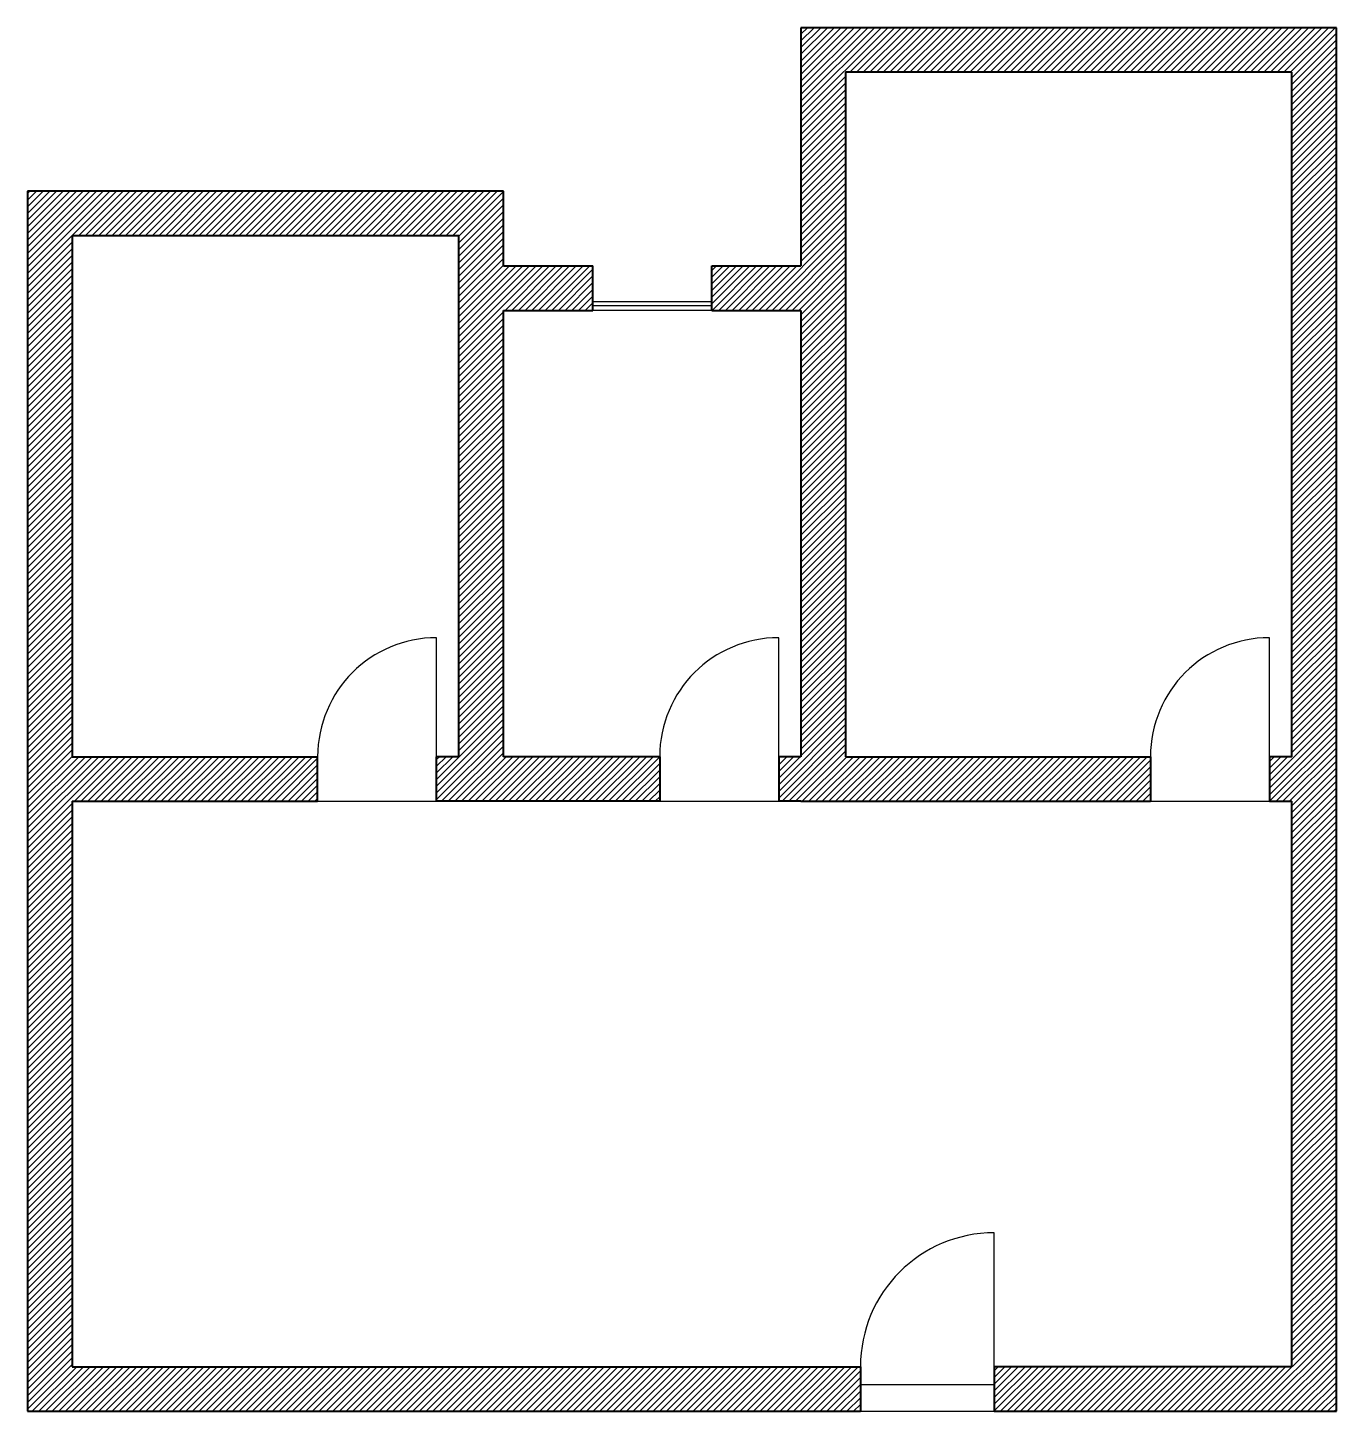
# Model space of a CAD drawing. Header units: millimetres. Extents: x 3412220 to 3413100, y 1522036 to 1522966.
import ezdxf

# ---------------------------------------------------------------- set-up
doc = ezdxf.new("R2010")
doc.units = ezdxf.units.MM
doc.layers.get('0').update_dxf_attribs({"lineweight": 40})
doc.layers.add('Pianta es 2$0$infissi', color=10, linetype='Continuous')
doc.layers.add('RETINI', color=7, linetype='Continuous')

msp = doc.modelspace()

# ---------------------------------------------------------------- hatches: boundary and pattern name
at = {"layer": 'RETINI'}
h = msp.add_hatch(dxfattribs=at)
h.set_pattern_fill('ANSI31', color=256)
h.paths.add_polyline_path([(3413100.12, 1522966.41), (3412740.12, 1522966.41), (3412740.12, 1522806.41), (3412680.12, 1522806.41), (3412680.12, 1522776.41), (3412740.12, 1522776.41), (3412740.12, 1522476.41), (3412725.12, 1522476.41), (3412725.12, 1522446.41), (3412740.12, 1522446.41), (3412975.12, 1522446.41), (3412975.12, 1522476.41), (3412770.12, 1522476.41), (3412770.12, 1522936.41), (3413070.12, 1522936.41), (3413070.12, 1522476.41), (3413055.12, 1522476.41), (3413055.12, 1522446.41), (3413070.12, 1522446.41), (3413070.12, 1522066.41), (3412870.12, 1522066.41), (3412870.12, 1522036.41), (3413100.12, 1522036.41), (3413100.12, 1522446.41)])
h.paths.add_polyline_path([(3412600.12, 1522806.41), (3412540.12, 1522806.41), (3412540.12, 1522856.41), (3412220.12, 1522856.41), (3412220.12, 1522446.41), (3412220.12, 1522036.41), (3412780.12, 1522036.41), (3412780.12, 1522066.41), (3412250.12, 1522066.41), (3412250.12, 1522446.41), (3412415.12, 1522446.41), (3412415.12, 1522476.41), (3412250.12, 1522476.41), (3412250.12, 1522826.41), (3412510.12, 1522826.41), (3412510.12, 1522476.41), (3412495.12, 1522476.41), (3412495.12, 1522446.41), (3412645.12, 1522446.41), (3412645.12, 1522476.41), (3412540.12, 1522476.41), (3412540.12, 1522776.41), (3412600.12, 1522776.41), (3412600.12, 1522779.41), (3412600.12, 1522782.41)])

# ---------------------------------------------------------------- linework, layer by layer
for p, q in [((3413100.12, 1522966.41), (3412740.12, 1522966.41)), ((3412740.12, 1522966.41), (3412740.12, 1522806.41)), ((3413100.12, 1522446.41), (3413100.12, 1522966.41)), ((3413070.12, 1522936.41), (3412770.12, 1522936.41)), ((3412770.12, 1522936.41), (3412770.12, 1522476.41)), ((3413070.12, 1522476.41), (3413070.12, 1522936.41)), ((3412540.12, 1522856.41), (3412220.12, 1522856.41)), ((3412220.12, 1522856.41), (3412220.12, 1522446.41)), ((3412540.12, 1522806.41), (3412540.12, 1522856.41)), ((3412510.12, 1522826.41), (3412250.12, 1522826.41)), ((3412250.12, 1522826.41), (3412250.12, 1522476.41)), ((3412510.12, 1522476.41), (3412510.12, 1522826.41)), ((3412540.12, 1522806.41), (3412600.12, 1522806.41)), ((3412600.12, 1522776.41), (3412600.12, 1522806.41)), ((3412680.12, 1522776.41), (3412680.12, 1522806.41)), ((3412680.12, 1522806.41), (3412740.12, 1522806.41)), ((3412540.12, 1522476.41), (3412540.12, 1522776.41)), ((3412540.12, 1522776.41), (3412600.12, 1522776.41)), ((3412680.12, 1522776.41), (3412740.12, 1522776.41)), ((3412740.12, 1522776.41), (3412740.12, 1522476.41)), ((3412250.12, 1522476.41), (3412415.12, 1522476.41)), ((3412415.12, 1522446.41), (3412415.12, 1522476.41)), ((3412510.12, 1522476.41), (3412495.12, 1522476.41)), ((3412495.12, 1522446.41), (3412495.12, 1522476.41)), ((3412645.12, 1522476.41), (3412540.12, 1522476.41)), ((3412645.12, 1522476.41), (3412645.12, 1522446.41)), ((3412740.12, 1522476.41), (3412725.12, 1522476.41)), ((3412725.12, 1522476.41), (3412725.12, 1522446.41)), ((3412770.12, 1522476.41), (3412975.12, 1522476.41)), ((3412975.12, 1522476.41), (3412975.12, 1522446.41)), ((3413070.12, 1522476.41), (3413055.12, 1522476.41)), ((3413055.12, 1522476.41), (3413055.12, 1522446.41)), ((3412220.12, 1522446.41), (3412220.12, 1522036.41)), ((3412250.12, 1522446.41), (3412250.12, 1522066.41)), ((3412250.12, 1522446.41), (3412415.12, 1522446.41)), ((3412645.12, 1522446.41), (3412495.12, 1522446.41)), ((3412740.12, 1522446.41), (3412725.12, 1522446.41)), ((3412740.12, 1522446.41), (3412975.12, 1522446.41)), ((3413055.12, 1522446.41), (3413070.12, 1522446.41)), ((3413070.12, 1522066.41), (3413070.12, 1522446.41)), ((3413100.12, 1522036.41), (3413100.12, 1522446.41)), ((3412250.12, 1522066.41), (3412780.12, 1522066.41)), ((3412780.12, 1522066.41), (3412780.12, 1522036.41)), ((3413070.12, 1522066.41), (3412870.12, 1522066.41)), ((3412870.12, 1522066.41), (3412870.12, 1522036.41)), ((3412220.12, 1522036.41), (3412780.12, 1522036.41)), ((3412870.12, 1522036.41), (3413100.12, 1522036.41))]:
    msp.add_line(p, q)
at = {"layer": 'Pianta es 2$0$infissi'}
for p, q in [((3412600.12, 1522779.41), (3412600.12, 1522782.41)), ((3412600.12, 1522782.41), (3412600.12, 1522782.41)), ((3412600.12, 1522782.41), (3412680.12, 1522782.41)), ((3412680.12, 1522782.41), (3412680.12, 1522779.41)), ((3412600.12, 1522779.41), (3412600.12, 1522776.41)), ((3412680.12, 1522779.41), (3412600.12, 1522779.41)), ((3412680.12, 1522776.41), (3412600.12, 1522776.41)), ((3412680.12, 1522776.41), (3412680.12, 1522779.41)), ((3412495.12, 1522476.41), (3412495.12, 1522556.41)), ((3412725.12, 1522476.41), (3412725.12, 1522556.41)), ((3413055.12, 1522476.41), (3413055.12, 1522556.41)), ((3412415.12, 1522476.41), (3412415.12, 1522446.41)), ((3412495.12, 1522476.41), (3412495.12, 1522446.41)), ((3412645.12, 1522476.41), (3412645.12, 1522446.41)), ((3412725.12, 1522476.41), (3412725.12, 1522446.41)), ((3412975.12, 1522476.41), (3412975.12, 1522446.41)), ((3413055.12, 1522476.41), (3413055.12, 1522446.41)), ((3412415.12, 1522446.41), (3412495.12, 1522446.41)), ((3412645.12, 1522446.41), (3412725.12, 1522446.41)), ((3412975.12, 1522446.41), (3413055.12, 1522446.41)), ((3412870.12, 1522066.41), (3412870.12, 1522156.41)), ((3412780.12, 1522036.41), (3412780.12, 1522066.41)), ((3412870.12, 1522036.41), (3412870.12, 1522066.41)), ((3412780.12, 1522036.41), (3412780.12, 1522054.41)), ((3412780.12, 1522054.41), (3412870.12, 1522054.41)), ((3412780.12, 1522036.41), (3412870.12, 1522036.41))]:
    msp.add_line(p, q, dxfattribs=at)
for centre, radius in [((3412495.12, 1522476.41), 80), ((3412725.12, 1522476.41), 80), ((3413055.12, 1522476.41), 80), ((3412870.12, 1522066.41), 90)]:
    msp.add_arc(centre, radius, 90, 180, dxfattribs=at)

doc.saveas('drawing.dxf')
